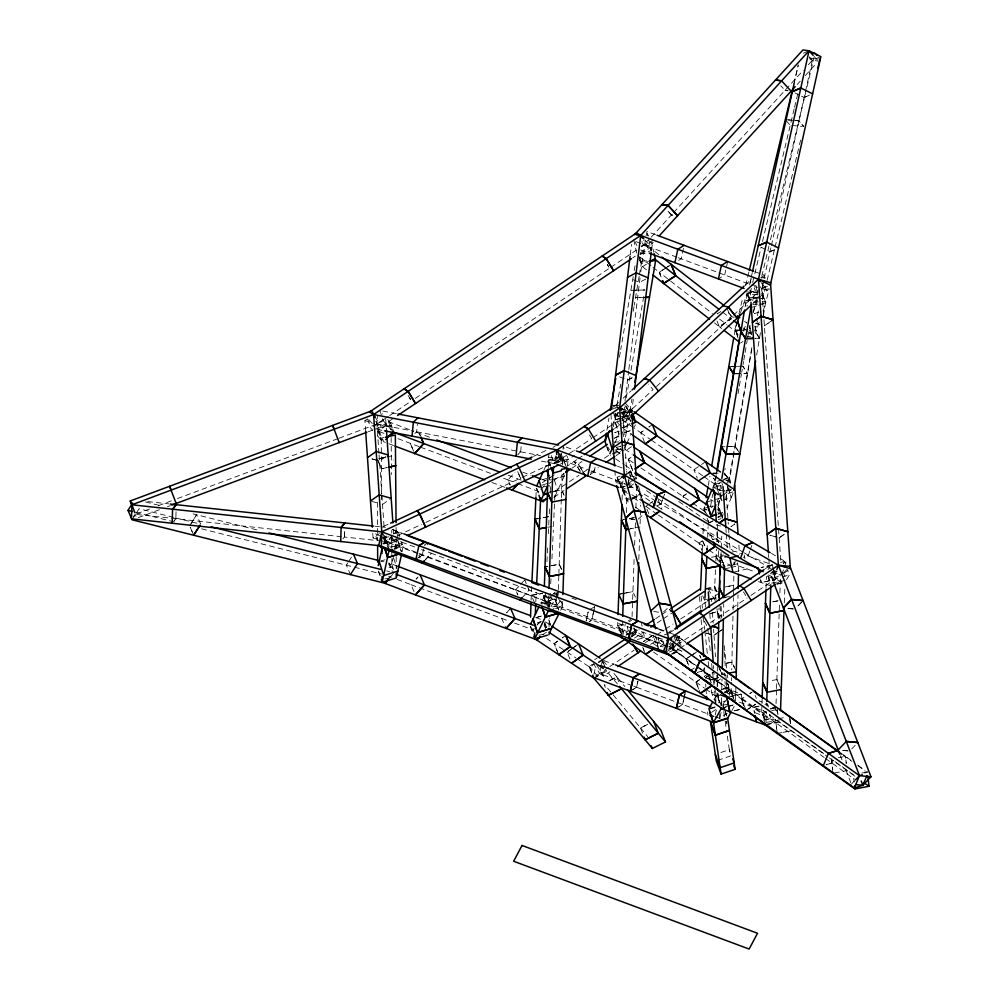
<?xml version="1.0" encoding="UTF-8"?>
<svg xmlns="http://www.w3.org/2000/svg" width="999" height="999" viewBox="0 0 999 999"><rect width="100%" height="100%" fill="white"/><g stroke="black" fill="none" stroke-linecap="round" stroke-linejoin="round"><path stroke-width="0.75" stroke-dasharray="5 3.75" d="M718.793 618.806L719.03 608.054M720.029 563.074L720.167 556.843L723.001 556.293M724.999 673.85L722.165 674.4L722.24 671.328M723.451 615.983L723.726 603.683M732.966 616.071L731.743 669.879M733.104 609.927L733.378 597.627M733.416 596.091L733.516 591.47M733.541 589.934L733.89 574.375M734.103 565.009L734.178 561.888M737.761 607.092L738.036 594.792M738.561 571.416L738.736 563.611L733.066 564.71M176.049 511.713L175.836 518.743L174.001 521.003L175.836 518.743M344.418 537.012L344.618 529.994L344.405 537.012L342.57 539.273L344.405 537.012L379.046 540.759M383.229 543.656L385.065 541.408L385.227 535.776M720.641 704.095L716.882 695.866L716.982 692.757M717.157 686.563L717.557 672.602M717.607 671.053L717.781 664.859M721.365 702.372L721.49 697.714M721.715 689.959L722.027 679.108M734.827 701.373L731.068 693.131L731.38 682.28M731.43 680.731L731.518 677.634M735.501 701.186L735.938 685.689M531.106 600.062L531.78 584.452M548.239 467.632L548.439 461.413L562.624 458.716L566.383 466.945M545.042 605.107L545.429 592.719M549.025 627.122L549.325 617.832M549.662 606.98L550.262 593.081M561.313 499.163L558.903 573.151M561.363 497.614L562.162 472.727M562.425 464.947L562.624 458.716M622.09 499.85L622.439 488.961L628.109 487.887M626.373 512.562L626.823 498.563L622.439 488.961M635.913 508.054L636.613 486.276L629.532 487.612M640.097 523.876L640.696 505.207M640.908 498.976L641.008 495.866L636.613 486.276M548.351 607.679L543.968 598.114L544.068 595.142M548.401 606.193L548.763 595.791M558.154 595.454L558.304 590.996M558.354 589.51L558.853 574.637M552.609 606.88L562.537 605.007L562.737 599.063M622.052 635.064L617.669 625.499L617.782 622.377M622.102 633.503L622.539 621.028M632.067 616.595L632.604 600.998M632.654 599.437L634.153 557.617M631.98 633.204L636.226 632.404L636.338 629.283M780.219 719.705L766.046 722.489L761.663 712.562L761.925 705.007M761.975 703.496L762.125 698.963M766.046 722.489L766.395 711.912M766.608 705.868L766.708 702.846M776.048 703.733L776.51 690.134M776.56 688.623L776.872 679.557L769.779 680.943M779.445 605.169L776.872 679.545L780.631 688.074M634.602 545.254L635.451 522.052M638.823 559.465L639.547 539.36M766.008 588.261L766.47 576.261M779.894 592.994L780.481 577.984M784.265 602.996L784.852 587.986M703.021 533.791L703.396 524.837M707.105 550.674L707.417 543.219M707.654 537.262L708.091 526.823M708.154 525.337L708.391 519.368M717.195 531.218L716.745 541.708M717.257 529.732L717.507 523.776M718.056 510.352L718.181 507.38L722.564 516.808L718.318 517.582M721.278 548.114L721.765 536.188M535.914 497.49L536.313 488.199L539.448 495.092M549.475 508.828L549.138 516.57L542.045 517.869M550.149 493.331L550.486 485.589M554.87 495.229L553.221 532.455M716.545 591.758L714.672 587.712L715.459 569.817M715.858 560.864L716.058 556.393L711.812 557.142M702.297 550.087L702.722 541.233L707.117 550.599M716.058 556.393L718.568 561.775L716.058 556.443L716.408 549.075M720.454 565.809L721.078 552.534M535.789 601.86L536.238 592.532M546.94 561.688L547.627 547.689M548.301 533.703L549.138 516.608L539.21 518.394M550.724 583.753L551.023 577.534M551.935 558.878L553.146 534.003M378.958 453.371L376.923 424.088L377.634 416.346M414.822 433.516L416.67 431.768L417.382 424.026M416.67 431.768L520.641 451.835L517.882 454.47L520.654 451.835L521.216 445.654M556.493 456.143L555.781 463.873L538.973 460.639M560.963 453.309L560.402 459.503L562.887 462.949L560.077 464.273M550.449 466.146L548.289 460.614L549.013 453.371M563.036 449.413L563.324 446.516L564.934 450.674M567.444 466.221L568.156 458.978L567.082 456.218M630.269 254.895L631.543 244.418M624.775 443.444L622.976 417.557L623.701 411.563M624.987 401.099L628.658 371.004M628.846 369.468L640.034 277.872M640.771 271.89L645.691 237.5M631.605 413.037L633.441 398.089M651.41 250.936L652.509 241.958M633.204 276.673L620.729 349.563M634.228 270.579L635.501 262.949M639.123 276.336L634.24 305.232M639.372 274.8L641.67 261.089L637.812 255.02M606.93 430.119L608.99 417.944M613.374 426.735L615.684 413.024M622.402 420.604L624.974 405.369L629.62 412.637L624.974 440.047M734.265 334.677L736.45 324.2M743.056 364.61L743.568 361.588M743.83 360.065L744.854 353.996M745.117 352.485L747.177 340.347M747.427 338.836L748.451 332.767M751.81 347.652L725.511 500.024M751.76 349.188L729.045 482.979M756.655 354.932L760.526 332.155M619.417 357.155L620.466 351.074M616.995 405.432L620.654 384.178M633.204 311.301L633.978 306.755M626.286 397.777L629.944 376.523M630.993 370.454L644.318 293.032M629.62 412.637L617.232 412.974L629.62 412.662L631.967 399.001M715.858 475.924L713.748 488.061M716.133 474.4L716.658 471.353M745.104 306.955L747.202 294.792L761.126 294.418M724.4 490.509L719.755 490.634L715.122 483.341L716.433 475.736M719.755 490.634L721.066 483.029M724.337 473.026L728.995 480.169L725.898 480.232L728.995 480.182L724.35 472.964L725.137 468.381M738.049 393.656L739.098 387.562M739.36 386.039L741.47 373.838M741.733 372.315L742.257 369.255M754.844 330.931L756.156 323.326M757.467 315.709L758.516 309.628M763.398 315.422L765.758 301.723L761.9 295.629M705.257 512.637L704.008 509.94L704.807 505.344M708.279 485.502L709.889 476.336M710.539 506.381L712.674 494.168M722.464 483.716L717.906 509.665L722.564 516.82L717.931 516.895M722.564 516.82L723.101 513.761M395.854 539.585L383.154 543.568L384.365 536.738L387.187 535.839M394.967 549.637L398.476 532.28L392.832 534.065M402.085 551.723L403.059 546.228L401.685 542.045M593.893 674.425L595.504 666.932M601.186 666.046L599.575 673.526L595.779 675.861M601.51 664.547L602.472 660.052M632.854 689.61L636.65 687.275L637.936 681.281M594.093 609.59L591.808 620.054L586.775 623.176M622.989 634.64L625.262 624.163M673.776 640.809L672.152 648.289L665.846 652.197M674.1 639.31L675.074 634.827M417.932 553.658L385.077 541.408L386.401 535.427M415.934 559.165L422.227 555.257L424.513 544.78M555.756 455.931L554.12 463.411L567.907 454.47M561.713 453.521L560.402 459.503L556.705 462.999M549.313 607.255L551.598 596.79M594.03 472.028L590.259 474.375L594.03 472.028L595.329 466.046M646.028 236.001L647.002 231.518L655.569 234.703M593.418 612.574L591.77 620.042L589.273 621.615M593.743 611.076L594.73 606.593L592.22 608.154M622.989 480.969L621.353 488.449L625.137 486.101M627.971 483.054L629.283 477.06M629.607 475.574L630.581 471.078L626.198 469.443M683.466 248.326L681.181 258.803L676.148 261.925M727.647 261.538L724.712 275L718.418 278.908M749.824 290.609L755.531 292.732L756.842 286.75M767.482 286.363L761.812 288.798L763.785 279.845L761.812 288.798L767.282 290.284L761.713 295.442M764.11 278.359L764.759 275.362L761.912 274.3M630.319 691.158L636.588 687.25L637.899 681.268M750.986 278.484L749.987 282.942L752.821 281.73M751.31 276.998L752.297 272.54M793.968 84.191L798.251 64.848M764.123 278.396L771.053 247.103M771.39 245.592L805.144 93.007M805.469 91.521L812.374 60.277L820.866 56.631M684.303 696.977L682.654 704.445L676.398 708.366M684.627 695.479L685.614 690.996M683.603 699.949L682.592 704.432L678.87 706.793M683.94 698.463L684.952 693.98M715.247 714.884L716.583 708.915L712.299 707.304M721.103 712.437L719.767 718.406L715.471 716.795M393.569 569.567L391.745 563.985L393.319 557.142M793.893 83.616L798.189 65.597M738.923 313.848L742.794 297.577M745.654 285.627L748.888 272.04M751.323 288.336L747.052 306.268M752.771 282.292L761.051 247.59M762.499 241.558L794.18 108.841M794.542 107.343L798.126 92.333M814.31 56.269L769.342 244.555M749.35 328.334L750.062 325.374M753.234 312.063L757.816 292.832L745.716 291.795M761.775 276.236L768.98 246.066M765.659 286.488L761.713 303.009M767.095 280.457L774.662 248.776M775.024 247.265L799.163 146.166M799.512 144.655L800.599 140.135M755.019 331.106L757.479 320.754M749.562 284.94L751.023 279.258L752.085 282.105M752.672 300.624L755.244 290.672L754.195 287.824M761.75 290.209L764.322 280.257M752.971 304.695L765.596 303.047L769.267 288.836L762.262 289.747M740.534 312.675L747.152 293.431L749.425 300.399M743.606 330.894L746.528 322.352M753.184 312.637L758.066 298.401M759.178 322.315L755.381 333.379M736.313 324.975L735.002 328.746L739.073 341.308M763.074 310.926L765.796 303.084L761.713 290.534M661.038 504.12L662.524 499.875L661.038 504.12L655.819 506.231M749.849 551.023L748.363 555.282L743.144 557.392M750.349 549.612L751.822 545.354M768.581 574.862L773.913 577.984L776.385 570.904M773.913 577.984L781.742 574.825L783.728 569.155M784.215 567.732L786.201 562.075L780.856 558.941M626.51 491.633L619.83 487.724L622.802 479.22M629.145 480.307L627.647 484.552L619.83 487.724M629.632 478.883L632.117 471.803L626.897 473.926M722.177 479.782L715.109 481.93L712.662 487.924L723.975 484.478M715.109 481.93L719.567 495.979L717.12 501.973L721.353 500.686M723.588 479.358L729.245 477.634L726.797 483.616L731.243 497.677L727.01 507.642M722.776 500.249L731.243 497.677L733.204 492.882M704.882 511.313L703.983 508.503L705.556 504.695M712.699 521.241L708.453 522.539L709.502 519.992M706.605 502.147L720.729 497.877L718.119 504.208L722.577 518.244M673.875 644.205L672.152 648.301L667.881 649.65M674.45 642.844L677.322 636.026L686.013 642.27M721.952 495.005L720.741 497.852L721.628 500.661M543.906 470.179L548.426 459.977L562.562 455.706L565.234 464.135M559.827 461.963L562.562 455.706M632.317 412.337L631.43 409.528L617.295 413.811L611.45 426.723M631.43 409.528L623.076 427.797M634.24 427.335L635.339 424.825M554.882 496.615L564.273 476.011L563.386 473.201M624.562 448.189L626.261 444.505L622.027 445.791L626.261 444.518M614.635 443.431L619.005 434.103L614.572 420.055L628.696 415.796L630.469 421.403L628.696 415.796L614.572 420.055L619.018 434.103M626.885 443.181L631.268 433.841M546.79 595.816L543.968 596.665L540.896 603.071L555.019 598.838L558.566 610.064L555.019 598.838L540.896 603.059M555.631 597.552L557.479 593.706M560.689 610.314L562.537 606.468L560.764 600.849M551.048 606.593L555.019 598.838M713.998 699.587L716.907 694.367L719.105 701.41M725.224 700.586L723.051 704.507L724.799 710.139M728.858 694.068L731.043 690.147L733.678 698.601M731.805 710.764L734.702 705.544M768.031 569.592L770.828 565.034L773.588 564.298M783.266 563.636L784.665 561.351L785.589 564.085M774.05 580.981L775.449 578.696L780.981 577.235M786.5 579.582L789.285 575.024L787.437 569.555M132.093 519.78L139.086 508.741L173.639 517.395M191.159 523.351L196.603 514.76L190.584 513.249M189.598 525.799L196.603 514.76L259.915 530.656M347.939 562.712L346.378 565.172L350.462 574.587M348.713 561.488L351.835 556.58M133.342 516.583L135.177 514.323L136.276 516.883L135.365 514.135M534.028 632.342L532.942 629.807L540.821 620.879M418.044 576.935L416.059 579.158L420.079 574.725M425.287 559.84L431.306 553.209L529.033 590.109L526.848 585.002L529.045 590.109L559.952 601.71L551.935 610.551M503.596 478.259L507.967 479.895L510.164 485.014L507.967 479.907L514.997 472.165M540.909 489.373L545.916 483.841M419.38 553.496L515.646 589.835L517.832 594.942L515.646 589.835L519.642 585.402M520.666 584.315L523.663 580.993M522.015 597.839L529.045 590.109M548.738 606.53L546.553 601.423L550.561 597.002M551.56 595.891L555.569 591.47L557.217 595.317M393.556 445.554L383.728 441.808L379.37 431.593L388.424 421.665L413.711 431.268M650.162 238.286L641.508 246.691M651.173 237.175L671.465 214.922L674.512 215.334L671.465 214.922L667.257 210.327L671.465 214.922M673.576 212.612L803.271 70.305M808.341 64.735L812.399 60.277L818.481 61.114M636.076 241.608L644.055 244.967L650.162 245.779L653.209 242.445M797.177 84.503L800.224 81.156M805.294 75.587L816.458 63.349M389.198 546.453L387 541.321L396.041 531.393L401.66 533.503M394.405 548.264L400.437 541.633M389.66 577.734L392.682 574.425M424.925 545.192L426.935 542.994L428.583 546.828M424.3 560.963L431.331 553.234L421.503 549.55M851.697 748.938L855.756 744.68M851.348 784.178L854.395 780.981M772.989 580.869L770.229 573.726L772.277 571.603M783.765 572.714L786.825 569.517M745.217 285.04L751.91 278.846M656.48 386.488L758.491 291.908M752.796 303.708L760.601 296.478M618.631 402.41L614.173 406.543L615.933 408.741M623.089 398.276L630.893 391.046M619.218 420.067L622.976 417.545L653.059 389.66L648.663 384.165M618.98 415.871L628.433 419.006L630.669 416.945M622.202 476.898L615.896 482.679L627.634 484.565L631.356 481.918M628.696 483.591L632.891 479.745M633.953 478.771L636.051 476.848L636.85 479.807M638.336 519.08L643.593 514.26M663.548 611.888L668.806 607.055M657.979 637.562L660.389 646.428L664.585 642.569M675.287 645.416L672.14 648.314L669.193 647.839M676.335 644.455L680.544 640.596L679.345 636.163M557.654 641.183L554.195 643.643L546.603 638.511M568.256 651.311L572.864 648.026M574.013 647.202L578.621 643.918M718.88 593.231L711.45 598.513L711.663 601.598M718.955 631.88L713.998 635.401L713.573 629.258M720.204 630.993L722.677 629.233M779.158 537.874L785.351 533.491L779.158 537.862L775.149 536.725M784.203 573.076L787.924 570.441M365.659 431.443L364.91 420.654L368.631 418.019M339.023 438.249L376.898 424.088L385.602 417.957L386.463 430.294M385.689 456.693L379.495 461.076L375.487 459.927M382.517 504.445L389.947 499.188M372.752 533.354L373.077 537.974L379.283 533.591M401.648 538.286L387.587 544.855L385.065 541.421L391.283 537.037M623.289 422.627L627.035 420.104L622.976 417.545L631.655 411.426L624.987 409.515M631.505 446.678L625.312 451.061L621.303 449.912M614.885 470.454L615.621 481.106L623.064 475.849M632.592 481.043L636.313 478.421L633.653 477.659M731.056 526.598L734.777 523.963L731.056 526.573M718.368 550.874L719.105 561.563L726.548 556.306M733.603 563.274L736.076 561.513M765.534 286.201L761.812 288.823L763.86 318.119M569.929 659.09L567.07 652.085L570.541 649.637M571.703 648.826L576.336 645.554M577.172 658.816L589.81 667.232L594.442 663.973M594.343 678.396L605.906 670.229L604.208 666.046M706.493 633.204L713.998 635.339L716.47 633.603M717.719 632.729L721.44 630.107M704.557 668.681L705.207 677.859L713.885 671.765L714.872 685.751M705.207 677.859L717.207 681.281L720.928 678.671L717.207 681.218L705.207 677.859L713.885 671.815M714.06 488.136L721.503 482.917M729.782 488.961L726.061 491.57L728.059 520.666M537.287 624.288L541.92 621.028M542.969 634.627L546.441 632.18M557.642 641.158L554.158 643.593L557.542 651.96M711.55 712.412L716.52 708.965M715.334 717.107L719.829 718.368L727.284 713.186M644.642 442.457L640.684 432.654L644.193 430.244L640.659 432.629L634.49 428.309M705.644 461.675L693.93 469.717L652.097 440.596M645.804 506.368L649.325 503.958L645.791 506.356L657.205 514.248M703.858 476.598L716.283 485.227L720.966 482.005M722.14 481.206L727.996 477.185L730.831 484.19M723.151 494.83L731.355 489.198M658.466 515.122L698.988 543.131L702.497 540.721M712.412 539.31L710.714 535.102L708.353 536.7L710.714 535.102L733.041 550.599M614.198 438.511L617.719 436.101L619.43 440.334M612.924 453.796L621.128 448.176M702.959 552.947L698.988 543.131L702.509 540.721M730.544 566.633L735.239 563.424M653.571 652.072L695.991 682.142L699.512 679.732M621.965 414.685L630.194 409.078L632.667 410.801M630.032 423.501L622.976 428.309L631.618 434.353M628.109 502.035L623.576 490.809L628.284 487.599M629.457 486.8L635.327 482.804L639.872 494.03L655.906 505.257M630.469 500.437L639.872 494.03M621.066 632.954L618.831 627.372L623.538 624.163M628.234 620.966L630.594 619.355M631.543 632.929L635.077 630.531L657.305 646.353L652.822 635.189L664.048 643.144M711.013 507.754L713.373 506.156M713.199 520.591L709.677 522.989L708.541 520.179M717.906 517.395L721.44 514.997L716.895 503.758M698.776 689.098L695.941 682.08L699.475 679.682M725.087 692.894L729.794 689.697L732.629 696.715M723.726 708.104L727.26 705.706M594.68 659.677L597.24 657.941M608.516 667.444L599.575 673.476L592.132 661.4M609.802 666.583L634.078 650.199M632.367 685.689L599.575 673.526L603.583 676.073L609.977 671.765M610.814 267.295L636.388 250.125M632.779 257.842L635.327 256.131M640.446 252.697L648.126 247.54L643.681 240.272M576.698 459.752L567.819 465.696M577.971 458.891L583.041 455.482M580.069 471.153L574.175 461.451L578.221 464.023L582.017 461.463M586.65 470.142L581.58 473.551L574.163 461.451L578.259 463.998L583.416 472.49L578.221 464.023M604.407 458.191L609.49 454.782M590.709 472.714L598.314 467.594M616.083 455.644L619.88 453.084L616.92 448.251M374.175 429.533L378.546 427.897L376.898 424.088L388.424 416.383M389.71 415.522L411.463 400.961M415.359 398.351L609.527 268.169L607.317 264.523L609.527 268.169M375.911 421.416L376.898 424.088L380.994 426.648L393.781 418.082M552.996 447.39L555.506 445.716M613.074 407.117L615.571 405.432L618.631 407.355M569.155 453.633L591.683 438.536L588.723 433.691M592.944 437.687L617.969 420.904M548.164 457.142L560.402 459.503L564.46 462.062L574.475 455.357M614.522 428.509L622.027 423.464M631.668 634.752L639.223 629.67M655.619 618.693L660.651 615.309M661.912 614.46L669.48 609.39L671.515 610.676M634.477 638.149L643.294 632.242M657.155 622.939L662.2 619.567M663.461 618.718L672.29 612.799M645.366 642.632L655.444 635.876M656.705 635.027L664.273 629.957M665.534 629.108L673.089 624.038M650.686 644.355L659.515 638.436M667.07 633.366L674.637 628.296M669.854 632.742L673.688 630.169M765.371 568.693L771.765 564.41M675.961 645.716L672.127 648.289L666.445 646.166M677.247 644.855L706.668 625.124L702.235 617.857M710.464 622.577L747.177 597.964M751.011 595.392L780.444 575.661M669.168 643.443L672.127 648.289L676.198 650.849L678.758 649.138M680.032 648.276L685.152 644.842M776.835 583.379L781.955 579.944M542.407 482.679L548.763 478.434M550.037 477.584L555.119 474.188M549.025 483.528L552.847 480.981M554.108 480.132L564.273 473.339M571.903 468.244L578.259 463.998M554.857 491.408L579.008 475.274M553.858 497.365L564.023 490.571M680.656 618.98L706.268 601.922M707.542 601.061L711.388 598.501L715.509 601.023M745.516 709.003L741.458 699.025L745.042 696.678L741.445 699.013L697.389 667.145M746.091 710.426L755.656 704.17L748.488 708.865M741.458 699.025L762.649 714.347L766.233 712M771.016 708.865L773.401 707.304M769.68 724.175L776.847 719.48M689.647 656.605L686.063 658.953L668.743 646.453L681.967 651.148L667.769 654.482M690.846 655.819L695.629 652.697M714.435 322.889L719.268 326.648L731.268 318.843L726.835 307.642M727.821 325.474L736.101 331.868L738.498 330.307M740.546 343.082L742.944 341.521M670.903 654.445L679.283 648.988M692.02 655.019L686.038 658.915L688.96 666.071L686.063 658.953L696.141 666.233M693.219 654.245L698.014 651.123M664.023 269.143L659.215 272.265L652.172 266.683M665.222 268.369L668.818 266.034M717.045 321.041L719.268 326.648L731.28 318.856L720.391 310.402M640.496 253.983L650.137 247.764L659.527 255.207M639.198 258.329L642.507 266.721L648.526 262.837M666.445 267.607L659.215 272.252L661.413 277.847L659.215 272.265L712.399 313.561M667.644 266.82L671.266 264.498M552.847 596.003L557.854 592.869L554.907 606.331L628.633 633.741L626.123 635.302M589.722 609.715L594.73 606.593M418.444 557.604L422.215 555.257M641.545 246.541L652.697 240.472M760.988 277.71L764.759 275.362M755.531 292.732L758.054 291.171M628.071 472.639L630.581 471.078M628.746 638.398L635.027 634.49L636.026 630.007L635.027 634.49L631.268 636.838M629.045 621.828L631.555 620.267M373.151 426.523L383.229 420.716L379.895 410.639L382.842 414.036M387.749 419.68L390.709 423.077L378.097 430.319L381.443 440.397L385.227 438.224M381.306 536.563L385.164 538.386L387.912 536.9M393.406 533.928L397.515 531.705L399.101 536.001M383.741 544.18L391.97 539.722L402.26 544.58L394.031 549.025M627.547 380.169L633.716 376.948L627.547 380.169L615.584 375.137M622.976 417.545L630.381 413.686M645.666 279.146L639.497 282.367L630.182 278.446M591.57 672.702L589.01 666.171L592.944 664.185M593.606 677.921L606.705 671.303L617.532 684.053M610.339 680.244L616.883 676.935L624.862 686.563M609.015 680.881L616.895 676.947L619.967 684.814M642.594 733.191L640.534 727.921L648.438 724.013L640.546 727.946L604.745 684.702M383.479 526.436L389.111 523.813M533.478 456.368L547.539 449.787M383.329 537.512L385.065 541.421L392.108 538.136M397.727 535.501L421.64 524.338M425.849 522.365L521.003 477.922M522.415 477.26L560.389 459.503L589.635 470.392M669.355 652.072L677.459 648.426M672.252 654.17L680.344 650.524M612.025 409.315L616.071 407.505M631.892 412.088L630.769 409.215L617.307 415.234L615.546 413.261M614.298 415.06L617.132 422.252L621.166 420.442M622.514 419.842L630.581 416.233L626.61 406.168M623.763 427.572L630.481 424.55M770.054 251.636L775.711 249.201L770.054 251.636L760.851 247.078M803.383 53.222L807.617 51.399M801.523 96.179L804.158 97.477L809.814 95.042M804.158 97.477L812.637 93.831M783.591 563.124L786.201 562.075M629.545 499.388L626.785 500.499L617.145 477.222L621.266 475.561M628.146 472.789L630.906 471.678L634.74 480.107M621.041 487.849L625.174 486.188M626.548 485.626L632.042 483.416M617.145 477.222L622.889 489.872L625.649 488.761M627.022 488.211L636.65 484.328L640.546 494.955L630.918 498.838M368.356 431.705L372.727 430.07M136.626 513.798L151.199 508.366M158.479 505.644L173.052 500.212M177.422 498.576L337.562 438.798M138.299 517.594L160.152 509.453M167.432 506.73L170.342 505.644M710.152 708.915L715.759 707.005M720.903 752.497L729.32 749.612L726.485 730.406M717.669 760.364L730.281 756.031L729.32 749.612L730.281 752.272M641.683 245.442L651.485 242.195L653.783 252.135M640.022 254.333L651.223 250.624L648.276 237.837M639.622 260.177L641.42 263.873L648.426 261.551M383.141 543.593L397.252 539.135L401.373 551.698L397.265 539.148M394.593 548.901L403.059 546.228M380.619 561.113L384.852 559.79M388.923 564.872L391.745 563.985M754.62 313.511L758.853 312.225L754.62 313.511M747.776 333.441L756.243 330.856L754.432 325.274M748.563 293.007L759.852 289.573M751.698 307.367L757.329 305.657M758.74 305.232L765.796 303.084M719.567 495.979L733.703 491.683M703.983 508.503L706.817 507.642M708.229 507.217L712.462 505.931M718.343 519.53L721.166 518.668M535.751 617.744L542.819 615.609L535.776 617.719M537.312 622.852L540.134 621.99M621.753 427.847L630.232 425.287M614.76 437.874L618.993 436.588M545.704 466.246L559.827 461.963M612.125 454.058L620.604 451.498M541.945 479.845L550.424 477.285M551.56 479.857L564.273 476.011M541.957 485.114L550.437 482.554M557.692 490.484L552.035 492.195L557.692 490.484L553.696 477.834M553.858 593.693L558.091 592.419M555.469 608.591L562.537 606.468M723.975 692.257L731.043 690.147M710.326 708.303L715.983 706.618M721.303 708.453L726.947 706.768M728.371 706.343L734.015 704.657M710.214 680.094L718.693 677.622L710.214 680.107L709.377 672.439M716.046 703.833L711.6 692.694L715.846 691.458M721.49 689.809L725.736 688.573L724.962 681.568M723.114 701.773L725.936 700.948M720.079 618.518L717.307 611.588L708.828 614.048L717.319 611.65L717.007 608.653M706.156 588.598L714.635 586.163L716.845 591.658M705.556 607.217L704.919 601.223L709.165 600.012M710.576 599.6L719.055 597.165M548.289 460.614L562.312 456.655L566.071 466.346M568.156 458.978L554.145 462.937L550.911 454.632M780.506 562.462L784.665 561.351M782.367 576.86L789.285 575.024M776.797 584.078L782.329 582.604M723.863 569.093L720.853 554.67L723.701 554.008M732.205 552.01L735.039 551.348L742.781 554.108M725.286 568.768L729.545 567.769M730.956 567.432L738.049 565.784L755.594 572.077M734.315 571.965L747.09 568.98L746.478 566.096M777.384 584.09L783.054 582.754M631.293 635.501L635.551 634.502L667.344 645.903M637.412 639.422L644.505 637.762L643.306 631.992M664.372 634.852L670.054 633.516L672.589 634.44M676.098 637.399L678.933 636.725L680.144 642.494M770.853 708.591L776.523 707.255M763.536 720.204L770.629 718.543L779.545 721.678L766.782 724.675M728.271 697.077L741.033 694.118L743.406 705.656M734.078 710.851L741.171 709.203L731.206 711.5M764.784 704.782L767.632 704.133L768.518 708.453L767.594 704.108L759.228 700.973M764.922 719.867L770.591 718.556L769.717 714.21L770.591 718.556L752.397 711.7M724.712 692.095L731.805 690.459L741.058 694.13L743.393 705.669M731.131 696.415L741.058 694.13M727.622 706.518L734.715 704.882M394.73 433.641L390.971 425.349L376.798 428.446L381.168 438.124L381.381 453.434M381.168 438.124L384.003 437.5M378.633 458.741L388.561 456.568M385.726 457.192L377.21 459.016L381.593 468.731L381.705 493.381M387.137 456.893L391.396 455.981L393.269 460.102M396.178 548.938L396.166 545.879L390.497 547.077L396.166 545.879L396.116 536.613M389.036 567.42L391.87 566.82L393.119 569.592M384.902 578.921L390.584 577.722M772.264 572.152L777.934 571.041M785.152 580.481L770.966 583.266L766.595 573.264M761.663 712.562L765.921 711.725M771.59 710.614L775.848 709.777L777.721 714.035M727.397 565.809L731.643 564.984M716.882 695.866L719.73 695.316M728.234 693.681L731.068 693.131M722.689 705.194L729.782 703.833M531.256 595.416L542.594 593.256L531.256 595.342L535.014 603.596M549.812 602.335L541.308 603.958L549.812 602.409L546.678 595.529M538.898 635.214L544.58 634.128M548.851 492.257L553.109 491.471M554.532 491.183L561.613 489.872L564.123 495.329M626.823 498.563L631.081 497.752M632.492 497.49L641.008 495.866M639.997 526.985L630.069 528.871L637.162 527.522M770.117 709.003L775.748 707.941M778.358 718.668L786.812 717.082M766.133 724.325L778.808 721.94L828.059 757.042M777.197 733.466L791.27 730.806L780.007 732.929M838.398 757.679L845.441 756.343L851.535 760.701M834.415 773.001L847.077 770.604L855.606 776.698M861.762 773.089L864.572 772.552M543.968 598.114L551.061 596.778M620.167 594.03L624.412 593.231M625.836 592.969L632.916 591.645L635.426 597.102M618.743 594.305L621.578 593.768M623.001 593.506L632.916 591.645M617.669 625.499L623.339 624.437M626.311 634.265L630.556 633.466M543.406 486.888L547.652 486.113M536.376 518.918L540.634 518.131M534.964 519.168L537.799 518.656M547.852 527.26L552.097 526.485M707.879 515.884L703.995 509.927L706.842 509.428M706.168 589.235L714.672 587.712M704.882 599.675L709.14 598.913M710.551 598.663L716.221 597.652M711.812 557.192L716.058 556.443M760.851 277.972L765.059 277.422L766.108 280.269M758.578 291.995L747.352 293.469L749.987 300.599M640.134 253.721L647.876 253.496M641.67 261.089L647.864 260.901M741.233 329.945L735.039 330.12L738.124 334.99M742.781 329.907L747.427 329.77M731.967 366.446L742.794 366.133L747.439 373.426L735.052 373.788M614.148 442.058L618.793 441.92M615.696 449.413L620.342 449.275M753.371 302.06L765.758 301.723M715.122 483.341L719.767 483.229M725.948 490.472L733.678 490.272M728.87 366.533L739.697 366.283M735.064 373.713L747.439 373.426L742.794 366.133M703.995 509.927L707.092 509.877M809.402 58.067L818.481 58.854M788.298 119.905L794.342 120.429M795.853 120.567L798.875 120.829L803.845 126.548L798.888 120.829L792.831 120.305M785.276 119.643L791.32 120.167M791.745 125.487L802.322 126.411M738.061 330.382L735.039 330.12L738.011 333.566M739.572 330.519L744.118 330.906M747.552 336.513L750.574 336.763M770.229 573.726L781.73 574.837M793.506 608.965L786.313 608.266L793.506 608.965M374.925 526.211L379.445 526.698M380.956 526.86L385.464 527.347M147.64 501.573L168.719 503.871M380.557 540.921L385.065 541.408M136.676 514.485L341.308 536.675M785.014 90.335L788.049 90.759L785.014 90.347L780.806 85.752M630.182 475.911L634.577 476.61M653.683 611.425L659.565 612.375M676.136 639.884L680.544 640.596M660.389 646.428L663.324 646.89M520.654 451.835L540.521 455.669M382.792 411.039L396.553 413.698M376.91 424.076L413.598 431.168M376.898 429.345L383.017 430.519M145.517 501.96L160.539 505.719M175.137 517.769L200.674 524.175L196.603 514.76M135.514 512.25L174.588 522.04M381.131 561.113L384.053 561.838M386.675 570.904L389.598 571.628M201.661 528.833L381.418 573.975M731.755 316.708L728.234 312.3L731.743 316.708L734.477 317.445M725.886 675.174L721.39 673.913L725.886 675.174L726.223 679.819M709.327 715.434L713.835 716.683M754.307 286.676L757.304 287.537M755.394 323.251L759.889 324.538M613.636 414.885L620.304 416.795M622.639 450.287L615.971 448.376L619.967 449.525M715.396 488.523L724.725 491.183M756.393 323.551L759.065 324.313M615.621 481.106L624.962 483.791M773.813 536.338L769.817 535.189L776.485 537.1M364.91 420.654L374.25 423.326M772.377 572.14L779.058 574.063M376.823 460.314L370.154 458.391L374.163 459.54M719.105 561.563L729.782 564.635M371.84 501.386L378.509 503.296M373.077 537.974L378.421 539.51M708.116 588.873L717.457 591.57M705.993 633.091L711.325 634.627M781.892 581.53L765.509 575.699M720.853 554.67L723.438 555.581M658.628 629.445L667.195 632.504M631.605 628.184L618.356 623.401L620.766 634.939M633.029 628.683L664.747 640.059M673.85 634.889L678.933 636.725M758.416 581.593L770.291 585.751L767.869 574.2M536.138 617.694L540.397 619.243M501.735 618.393L508.828 620.991M514.497 623.064L532.942 629.807M411.076 584.702L501.685 618.344L506.081 628.546M603.896 660.576L613.886 664.285M633.791 686.213L636.65 687.275M754.769 271.641L760.476 273.763M676.897 257.205L644.068 244.98L641.97 242.657M678.321 257.742L717.457 272.302M718.905 272.839L753.258 285.639M640.634 249.95L647.777 252.61M566.271 447.127L575.037 450.399M617.432 466.183L624.737 468.906M591.096 470.941L624.725 483.454M392.32 529.545L402.322 533.279M659.377 628.995L663.661 630.581M669.367 632.704L673.651 634.29M572.04 598.151L576.286 599.725M419.355 554.183L627.747 631.78M629.195 632.33L665.022 645.641M429.495 437.212L415.109 431.805M508.241 475.274L521.366 480.182M419.018 446.615L397.627 438.536M420.479 447.165L490.472 473.351M491.933 482.492L505.057 487.4M515.634 589.822L546.553 601.423M636.588 687.25L675.461 701.76M676.897 702.297L708.328 714.11M401.835 542.17L415.884 547.44M387 541.321L417.894 552.922M739.447 702.16L762.337 710.589L765.059 723.563M709.752 714.647L714.048 716.258M522.627 472.077L531.056 475.262M542.307 479.508L545.117 480.569M507.967 479.907L516.408 483.091M517.807 483.616L538.898 491.583L539.984 494.13M397.702 566.271L389.31 563.086L393.681 573.326M388.648 576.198L391.446 577.247M397.04 579.37L411.026 584.652L414.348 592.345M379.37 431.593L384.99 433.728M624.962 410.239L630.282 412.475M612.337 413.062L617.657 415.309M392.37 529.283L397.515 531.705M380.02 535.963L374.875 533.528L377.51 540.684M809.752 58.978L812.374 60.277M794.954 92.932L800.211 95.529M752.622 284.24L756.555 286.201M771.515 553.471L775.511 555.819M628.983 485.327L655.694 500.986M657.03 501.773L742.994 552.122M744.33 552.909L771.066 568.568M772.402 569.343L779.083 573.251M631.855 494.767L641.196 500.249M648.126 247.54L644.068 244.967L641.845 241.333M615.834 450.512L619.88 453.084M563.236 649.587L554.195 643.643L558.716 654.77M567.07 652.085L575.911 657.979M545.604 621.902L550.636 625.299M534.003 630.044L531.493 628.359L533.179 632.542M633.316 462.762L625.736 457.629M640.971 467.919L691.633 502.272M678.733 501.51L687.662 507.517M624.775 449.063L632.18 454.12M615.859 450.874L620.804 454.245M615.521 458.778L624.163 464.685M625.386 465.522L632.792 470.591L628.221 459.328L631.718 456.905L628.221 459.328L632.792 470.591M657.517 498.339L710.701 535.102M724.275 474.6L727.996 477.185M702.622 475.736L693.918 469.705L697.327 478.121M698.988 543.131L707.679 549.163M708.915 550.024L721.328 558.628L725.299 568.443M640.684 432.654L650.824 439.722M622.152 419.667L633.254 427.447M646.44 490.571L656.306 497.49M657.142 506.118L662.075 509.577M623.576 490.809L627.285 493.394M633.453 497.714L640.859 502.897M635.514 507.217L639.223 509.802M710.764 499.45L713.211 501.173M717.757 512.412L721.44 514.997M692.856 503.134L705.132 511.75M688.811 508.341L708.441 522.127M729.794 689.697L698.988 667.919M695.941 682.08L704.532 688.149M705.756 689.01L718.019 697.677L719.717 701.897M669.043 646.69L697.739 667.032M618.831 627.372L628.708 634.402M857.629 765.059L864.947 770.279M842.906 754.532L845.441 756.343L846.265 763.473L845.441 756.343M832.841 771.84L831.368 759.003L853.321 774.675L854.133 781.805M823.75 753.571L763.086 710.339L764.073 718.893M829.32 757.941L847.077 770.604M843.206 755.169L851.897 761.413M858.104 765.871L864.31 770.316M698.226 667.045L672.152 648.301L670.529 642.407M699.475 667.931L824.275 757.579M825.536 758.478L854.182 779.045M685.651 642.22L677.01 635.988L681.093 646.003M663.661 641.907L660.776 639.81L663.124 645.192M744.555 321.328L746.915 323.152M743.094 327.984L745.454 329.807M746.64 330.719L751.36 334.365M719.555 319.093L726.648 324.563M719.268 326.648L721.64 328.471M640.434 257.392L650.998 265.759M642.507 266.721L649.55 272.29M815.321 57.68L817.432 59.977M809.24 56.843L812.399 60.277M644.917 240.035L650.162 245.779M625.486 403.296L630.769 409.215M617.132 422.252L619.78 425.212M383.229 420.716L391.096 429.757M372.202 423.539L367.282 417.894L370.629 427.972L372.59 430.232M377.51 435.876L381.443 440.397M786.263 120.792L790.234 125.362M749.637 332.442L751.623 334.74M603.096 660.714L607.03 665.346M613.923 673.463L616.883 676.935M589.01 666.171L597.877 676.598M640.534 727.921L647.702 736.663M761.113 282.58L767.282 290.284M760.064 286.613L761.825 288.811M623.164 412.4L628.433 419.006M739.185 452.51L735.314 446.466L721.39 446.828L735.314 446.466L737.637 450.099M607.954 447.152L609.502 449.575M748.975 329.732L752.06 334.59M624.974 405.369L629.62 412.662M747.202 294.792L751.061 300.886M596.89 665.209L603.583 676.073M782.829 572.527L785.052 576.161M743.481 591.908L745.704 595.541M621.865 411.625L627.035 420.104M557.817 451.161L564.46 462.062M558.179 455.869L560.389 459.503L558.066 454.308M671.753 643.581L676.198 650.849M375.087 416.945L380.994 426.648M708.166 588.886L714.772 599.812M669.48 609.39L670.941 611.825M648.488 236.039L647.29 233.579L647.951 236.413M635.089 241.908L636.887 245.592M702.722 541.233L706.48 549.325M735.726 670.304L731.955 662.187L724.874 663.498L731.955 662.187L734.465 667.619M718.406 666.283L722.165 674.4M720.167 556.843L724.562 566.358M561.725 569.692L559.215 564.235L549.288 566.108L559.215 564.235L562.974 572.427M634.353 628.309L636.226 632.404M561.613 489.835L565.372 498.064M548.439 461.413L550.324 465.522M560.651 600.911L562.537 605.007M719.667 668.968L722.165 674.462M544.443 623.701L546.328 627.822M530.269 626.41L533.391 633.279M634.802 482.305L640.546 494.955M378.459 461.775L381.593 468.706L387.262 467.495L381.593 468.731L381.406 454.957M392.407 537.562L396.166 545.879M378.309 571.216L380.194 575.374M558.241 452.547L562.887 462.949M382.942 534.453L387.587 544.855M776.872 679.557L779.37 685.227M677.16 635.826L680.107 642.569M675.449 636.425L679.57 645.866M388.436 562.949L391.933 571.016M193.694 535.214L190.185 527.147L193.107 533.878M557.767 596.59L559.952 601.71M543.98 624.85L545.616 628.658M413.561 451.011L410.277 443.344L414.622 453.558M396.041 531.393L397.689 535.239M549.562 485.464L550.649 488.024M388.424 421.665L392.782 431.88M774.6 706.53L777.497 713.648M755.144 695.479L756.305 698.338M762.649 714.347L764.972 720.042M607.142 446.94L610.589 455.394M601.386 659.078L603.646 664.66M589.81 667.232L593.768 676.997M716.283 485.227L720.816 496.428M630.194 409.078L631.331 411.875M658.116 499.75L662.062 509.552M646.927 509.165L649.787 516.196M544.218 623.001L546.478 628.583M717.319 611.65L721.191 621.278M702.709 595.729L704.919 601.223M711.113 682.504L707.717 674.088L704.183 676.485L707.729 674.113L711.076 682.467M695.991 682.142L699.899 691.895M642.757 647.402L643.88 650.187M643.306 648.788L644.992 652.971M633.953 627.734L635.077 630.531M725.736 688.573L727.397 692.757M749.213 326.873L751.985 333.878M736.101 331.868L737.761 336.076M650.137 247.764L651.248 250.562M603.134 662.162L606.705 671.303M604.27 684.814L605.319 687.474M840.346 755.656L842.007 759.927M845.853 769.917L850.798 782.754M761.912 293.057L765.596 303.047M376.086 421.203L378.546 427.897M401.198 541.72L402.26 544.58M385.164 538.386L389.385 549.825M630.906 471.678L632.854 476.998M622.889 489.872L626.785 500.499M723.251 705.943L724.7 709.939M725.187 711.263L727.609 717.931M773.139 571.865L775.449 578.696M768.031 575.973L771.265 585.539M390.709 423.077L393.094 430.269M398.476 532.28L399.85 536.463M384.365 536.738L388.486 549.288M393.781 558.528L396.965 568.306M378.546 571.191L379.907 575.387M749.562 325.849L750.474 328.634M729.245 477.634L731.468 484.652M727.684 486.426L731.256 497.664M720.729 497.877L721.628 500.674M707.117 518.319L708.453 522.539M617.295 413.811L618.194 416.62M563.386 473.201L564.285 476.011M548.426 459.977L550.212 465.596M550.624 625.549L548.401 618.531L550.611 625.586M544.83 622.102L546.615 627.722M530.694 626.385L533.379 634.815M622.265 431.855L625.811 443.106M606.643 446.478L607.966 450.699M536.75 488.224L538.523 493.856M543.968 596.665L546.64 605.082M725.249 711.55L726.56 715.784M638.461 485.714L641.67 497.552M639.785 256.768L641.42 263.873M633.616 239.635L636.9 253.833M773.026 567.769L775.436 579.308L761.25 582.629L760.639 579.732L761.25 582.629L775.436 579.308L773.626 570.641M773.313 569.205L772.414 564.872L744.08 554.557L744.979 558.891M777.122 710.139L778.034 714.472M737.449 562.899L738.049 565.784M657.966 646.927L655.868 636.838L658.279 648.376M641.495 623.339L642.107 626.223M634.34 628.733L635.551 634.502M731.805 690.459L733.266 697.664M717.619 693.718L719.367 702.372M725.174 721.553L726.261 728.933M722.964 705.993L723.551 710.164M723.738 711.563L724.525 717.12M777.16 707.667L777.984 714.797M831.368 759.003L832.517 768.98M724.263 645.679L726.773 668.681M727.447 674.824L727.771 677.884M728.446 684.028L729.707 695.504M717.307 611.588L718.144 619.255M724.013 672.926L724.35 675.998M707.779 628.321L710.464 652.859M711.638 663.586L713.985 685.064M714.647 691.221L715.896 702.434M703.346 617.22L704.682 629.495M704.857 631.031L707.529 655.569M708.204 661.7L708.703 666.296M711.288 689.897L711.6 692.694M720.004 606.156L721.266 618.156M714.635 586.163L716.058 599.662M701.123 596.216L702.397 608.216M726.323 681.368L727.21 693.743M717.207 681.218L717.644 687.412M718.081 693.606L718.743 702.884M719.505 713.723L719.829 718.368M714.984 687.3L715.971 701.223M705.644 684.053L705.856 687.15M705.968 688.698L706.405 694.892M707.617 711.912L707.829 715.009M763.96 319.655L780.868 562.512M750.124 290.022L750.886 300.811M768.531 554.433L768.755 557.517M768.855 559.053L769.505 568.294M738.848 545.129L739.485 554.295M728.895 532.942L728.159 522.19M729.008 534.465L730.057 549.75M725.986 529.445L726.198 532.504M726.31 534.028L727.26 547.789M717.107 532.542L717.732 541.708M721.078 606.181L721.827 616.932M724.287 652.21L725.361 667.519M712.399 612.35L713.149 623.114M713.998 635.339L715.496 656.78M716.783 675.162L717.207 681.281M709.814 613.461L710.351 621.141M713.461 665.634L713.673 668.693M699.537 596.578L700.386 608.878M701.136 619.63L701.985 631.93M624.887 444.967L626.785 472.377M610.963 414.11L611.912 427.822M393.344 529.12L393.656 533.741M379.071 454.907L381.755 493.593M381.868 495.142L384.128 527.547M384.652 535.252L385.09 541.421M390.971 425.349L391.034 429.932M391.146 437.587L391.483 474.488M396.079 527.36L396.116 535.077M391.758 530.007L391.77 533.091M381.718 494.917L381.743 499.55M377.422 502.197L377.597 539.21M396.191 556.593L396.228 568.856M391.783 536.188L391.82 548.439M391.82 549.974L391.87 566.82M588.111 611.987L586.163 620.966L588.149 612M664.51 494.205L663.024 498.451L664.51 494.205M704.345 667.881L703.196 670.616L697.489 672.414L703.196 670.616L704.345 667.881M832.991 760.276L831.842 763.011L826.136 764.797L831.842 763.011L832.991 760.276M509.615 609.465L506.655 612.812L509.64 609.465M802.072 601.66L796.977 606.98L802.072 601.66M565.709 635.439L562.262 637.899L565.759 635.451M771.84 320.592L764.397 325.836L771.84 320.579M686.563 493.831L683.054 496.253L684.178 499.05L683.054 496.253L686.575 493.843M652.397 424.625L648.888 427.035L652.409 424.625M652.834 501.548L650.486 503.159L652.846 501.548M651.648 635.988L643.431 641.62L651.648 635.988M752.21 691.982L749.824 693.556L752.21 691.982M694.293 668.006L690.709 670.354L694.305 668.031M720.828 311.538L717.22 313.873L720.828 311.538M758.553 296.978L744.442 301.286L745.803 305.469L744.442 301.286L758.541 296.99M722.364 512.762L718.131 514.048L722.364 512.774M618.993 431.306L614.76 432.592L618.993 431.306M630.319 430.694L623.264 432.829L630.319 430.694M620.604 446.216L616.371 447.49L620.604 446.216M728.783 687.1L721.715 689.16L728.783 687.087L727.122 682.929L728.783 687.087M772.427 564.885L761.076 567.532L772.414 564.872M673.051 647.951L668.793 648.938L673.064 647.939L672.165 643.618L673.051 647.951M759.09 706.106L753.408 707.442L754.62 713.211L753.446 707.417L759.115 706.106M388.948 536.775L380.432 538.598L388.948 536.788M778.184 600.774L771.091 602.16L778.184 600.799M733.653 585.289L725.137 586.937L733.653 585.327M729.532 596.465L725.274 597.29L729.532 596.44M627.11 519.005L622.852 519.805L627.11 519.005M634.203 517.657L628.521 518.731L634.19 517.682M547.877 566.383L545.029 566.92L547.877 566.371M716.895 538.673L712.637 539.448L716.882 538.748L718.768 542.719L716.882 538.748M644.842 289.972L630.906 290.384L644.842 289.997M644.842 297.39L635.551 297.665L644.842 297.402M618.793 405.532L611.051 405.756L618.793 405.532M759.477 338.249L754.832 338.374L759.49 338.211L755.619 332.155L759.49 338.211M718.156 473.101L710.426 473.276L718.156 473.139M762.774 298.564L749.163 297.39L746.191 293.956L749.163 297.39L762.774 298.564M848.213 750.923L841.033 750.224L848.213 750.936M634.34 519.567L628.471 518.631L634.353 519.58M720.579 526.036L716.57 524.887L720.579 526.048M715.084 480.432L713.536 478.046L715.072 480.494M410.739 399.737L407.779 394.892L410.726 399.75M520.816 478.908L517.532 471.228L520.816 478.896M526.298 583.716L524.662 579.882L526.311 583.716M420.392 435.951L419.293 433.391L420.417 435.964M420.092 558.041L418.993 555.481L420.104 558.054M700.936 658.279L699.762 655.419L700.923 658.266M726.935 723.776L725.973 721.116L726.947 723.776M550.149 480.282L549.263 477.472L550.149 480.282M628.221 630.981L627.322 626.648L628.221 630.981M790.446 723.676L789.622 716.545L790.446 723.676M777.035 732.042L775.549 719.205L777.022 732.042"/><path stroke-width="1.5" d="M717.781 664.934L718.731 621.89M719.193 600.362L719.992 564.635M722.302 668.256L723.388 619.055M723.85 597.564L719.467 588.049L723.85 597.539L724.562 566.358M736.126 679.482L737.737 608.628M738.174 588.573L738.486 574.525M371.965 410.714L130.257 500.961L131.918 504.77L131.493 518.843L381.381 545.916L381.78 531.855L373.589 414.523L370.542 412.612M172.165 523.251L172.577 509.203L176.249 504.682L373.426 526.048M340.721 541.533L341.134 527.472L344.817 522.964L341.134 527.472L131.918 504.782L134.865 512.787M721.278 705.469L721.365 702.372M530.556 617.107L531.006 603.159M534.652 636.026L534.752 632.929M535.339 614.335L535.639 605.032M548.189 469.193L544.38 586.226M621.94 504.52L618.044 614.585M626.173 518.781L622.702 616.346M549.013 588.349L552.822 471.004L551.573 468.269M562.887 594.605L567.007 468.319L561.338 469.393M636.613 621.49L638.711 562.562M762.175 697.452L765.946 589.76M766.757 701.335L770.853 586.263M780.531 710.639L784.09 607.492M535.914 497.49L531.943 581.343M540.696 497.852L536.7 583.204M700.499 590.247L702.16 553.034M704.957 598.176L706.83 556.493M719.055 597.14L719.792 580.731M720.054 574.762L720.454 565.821L706.281 568.294L701.885 558.928L706.281 568.344L720.454 565.821M412.063 436.138L413.349 422.215L417.957 417.844M531.331 459.165L516.033 456.218L517.332 442.295L521.94 437.912L558.628 444.992M556.643 454.595L557.067 449.95L619.642 408.004L758.478 279.283L809.04 50.787L802.934 49.95L634.615 234.615M553.708 467.282L553.134 473.076L561.55 470.704M611.376 409.515L630.082 256.393M634.54 389.123L651.236 252.435M605.119 440.784L606.405 433.166M610.277 410.327L615.759 378.409M733.753 337.712L711.75 465.659M739.41 338.936L733.503 373.826L728.87 366.533L733.516 373.751L716.92 469.83M755.631 361.014L733.678 490.272M634.84 382.292L649.475 297.277L644.842 297.402L649.487 297.252L655.606 260.677L649.412 260.864M744.58 310.002L740.921 331.306L745.554 338.624L721.852 478.459M717.207 471.166L740.921 331.343L745.554 338.599L753.283 338.411L745.554 338.599L751.298 305.145M706.143 497.714L708.016 487.025M637.674 233.504L640.709 235.439L758.478 279.27L770.491 282.705L790.396 568.681L778.396 565.234L624.288 474.975L557.055 449.95L381.78 531.843L378.808 545.317L665.846 652.197L668.781 638.723L381.768 531.855L341.121 527.472M378.259 565.659L382.492 546.565M381.281 579.57L382.192 582.367L396.303 577.946L401.498 554.607M415.934 559.165L418.893 545.704L425.162 541.795L418.881 545.704M556.406 452.947L557.055 449.95L373.601 414.535L375.087 416.945M587.737 475.936L590.684 462.475L596.965 458.566M623.638 477.972L624.3 474.987L626.897 473.926M674.899 262.7L677.834 249.238L684.115 245.342M718.418 278.908L721.365 265.447L727.647 261.538M752.622 271.054L793.968 84.191M708.491 699.6L685.614 690.996L679.357 694.904L676.398 708.366L713.561 722.352M369.53 411.963L602.122 256.056L606.181 258.629L640.709 235.439L809.015 50.787L820.866 56.631L770.304 285.152L758.478 279.283L778.396 565.234L859.49 775.661L854.307 787.974L663.598 650.998L668.768 638.711L859.465 775.674L870.991 776.785L789.884 566.333L778.383 565.222L666.695 640.634M615.309 664.81L685.614 690.996L679.42 694.929L676.398 708.366L593.244 677.422M382.192 582.367L388.948 550.686L391.77 549.787M792.095 91.121L749.25 270.529M817.831 67.994L819.992 58.991M740.047 314.098L736.738 323.726M740.534 558.441L744.992 545.691L752.821 542.519L770.179 552.684M776.885 569.492L778.371 565.234M623.301 477.809L624.288 474.975M705.556 504.695L712.062 489.335M530.794 623.713L538.911 606.93M547.427 635.164L534.715 639.023L548.414 610.701M548.838 634.74L551.523 628.359L537.4 632.642L532.929 618.606L537.375 632.617L551.498 628.396L558.791 614.185M823.276 765.696L828.446 753.396L837 750.711L828.446 753.396M854.307 787.974L862.874 785.289L866.882 775.724M711.051 516.208L706.605 502.147L711.063 516.196L716.72 514.485L711.051 516.208L715.896 504.82M565.921 472.252L567.02 469.742M536.863 485.601L543.306 471.491M547.814 498.738L540.746 500.874L547.752 485.551M609.565 430.719L604.857 440.859L606.193 445.067M609.865 453.683L614.01 444.767M712.549 702.197L708.915 708.728L713.298 722.814L727.447 718.593L731.068 712.075M713.298 722.814L721.303 708.453M388.623 578.496L385.514 583.404L132.093 519.78L128.009 510.364L132.667 503.009M350.462 574.587L357.48 563.548L353.384 554.12L268.968 532.929M172.577 509.203L176.249 504.682L170.23 504.033M540.247 636.613L537.287 639.959L415.447 594.904L424.4 584.914L514.997 618.556L506.043 628.546L514.947 618.506L533.391 625.249M546.266 498.489L543.256 501.798L506.518 487.949M391.396 551.573L520.004 600.049L522.027 597.852M385.739 439.61L392.782 431.88L499.5 472.003M659.303 235.776L795.154 86.726M388.661 578.846L384.627 583.254L415.397 594.892L424.45 584.964L420.079 574.725L397.702 566.271M838.149 749.949L846.29 741.433L857.804 742.544L846.29 741.42M855.419 779.919L859.49 775.661L862.324 774.787M855.656 784.602L862.849 785.301L870.991 776.785M517.32 442.295L521.94 437.912L398.077 413.998M632.005 390.022L744.105 286.076M751.685 304.745L631.78 415.909M622.202 476.898L624.3 474.975L619.642 407.992L640.721 235.439L636.138 234.827M650.749 610.963L659.165 603.246L670.903 605.132L659.165 603.234L624.3 474.975M367.482 457.629L376.161 451.498L388.174 454.945M370.504 500.998L379.183 494.867L391.196 498.314M613.299 447.614L621.977 441.496L633.99 444.93L621.977 441.483M734.752 485.477L737.262 522.227L725.249 518.756L719.055 523.139L725.249 518.793L737.262 522.227L738.111 534.44M603.384 668.556L583.179 655.094L571.603 663.249L536.013 639.51L539.485 637.075M635.152 468.993L644.505 462.549L706.718 504.657M732.529 488.399L656.93 435.814L645.204 443.856L632.854 435.214M652.397 424.625L656.942 435.851L645.192 443.856L698.451 480.919L710.177 472.889L705.644 461.675L633.903 411.663M728.895 555.781L715.247 546.316L703.533 554.358L645.391 514.123M635.139 468.981L644.517 462.562L639.922 451.286L633.753 447.065M713.548 542.107L715.247 546.316L703.521 554.345L724.625 568.993M598.513 657.08L625.349 638.985M598.701 662.275L629.358 641.583M617.644 666.595L640.609 651.111M636.663 232.867L602.122 256.056L606.193 258.616L613.586 270.729L397.627 415.509M631.493 258.704L613.586 270.729L606.181 258.629M584.315 454.632L605.881 440.122M589.635 456.343L607.392 444.405M605.931 462.475L614.81 456.506M373.614 414.523L606.193 258.616M556.755 444.867L611.825 407.954M579.482 451.998L613.274 429.345M646.79 624.6L654.357 619.53M650.861 627.172L654.645 624.637M675.898 627.447L701.423 610.414M674.962 629.308L764.085 569.555M686.425 643.98L775.549 584.228M565.546 472.49L570.629 469.093M566.57 488.873L585.626 476.136L584.153 473.701L585.626 476.136M670.754 608.541L700.199 588.911M673.551 611.962L680.943 624.075L673.601 611.925L671.54 610.664L673.551 611.962L704.332 591.445M662.549 280.669L663.661 283.466L675.674 275.687L719.193 309.465M649.737 262.063L654.557 258.953L675.674 275.687L663.623 283.441L653.059 275.087M386.488 437.5L394.056 433.154M392.657 549.775L389.91 551.261L379.62 546.403M624.213 370.617L615.584 375.137L624.213 370.629L636.176 375.661M627.522 277.335L636.163 272.827L648.126 277.859M592.582 675.312L593.606 677.921L608.379 695.304L621.478 688.686L619.505 686.375M645.154 739.747L658.304 733.204L665.484 741.957L652.31 748.488L608.366 695.292L621.515 688.748L658.304 733.204L645.154 739.747L644.13 737.125M532.067 457.018L390.522 523.151M407.28 535.664L558.678 464.922M631.83 423.951L635.864 422.152L631.468 417.22M766.72 242.12L758.229 245.779L766.72 242.133L778.546 247.977M800.811 87.987L792.332 91.621L800.811 87.974L812.637 93.831M744.992 545.691L752.821 542.519L634.777 473.364M131.918 504.77L373.614 414.523L374.6 417.195M171.803 505.094L366.895 432.255M710.501 721.915L715.334 735.239L729.357 730.419L715.334 735.239L713.586 722.727L727.609 717.931L735.127 769.317L721.103 774.125L716.271 760.838L710.501 721.927L715.346 735.227L721.103 774.125M649.825 261.089L655.419 259.24L654.108 253.559M397.877 571.103L383.766 575.524L379.208 561.55M543.556 494.742L547.802 493.469L543.556 494.755L539.123 480.694M738.398 555.894L729.894 557.879L724.737 556.043M385.427 437.2L395.354 435.027L396.054 522.739M767.07 692.282L762.699 682.342L767.07 692.27L781.255 689.485M727.834 673.301L736.35 671.74M551.823 502.122L547.44 492.532L551.823 502.085L565.996 499.413M864.572 772.552L867.394 772.027M764.735 724.6L854.944 788.935L869.018 786.288L867.881 776.298M623.126 603.871L637.3 601.223L623.126 603.871L618.743 594.293M546.428 527.522L539.348 528.833L534.964 519.18L539.348 528.796L546.428 527.522M812 53.009L815.034 53.272L817.007 55.557M781.63 80.844L775.549 80.007L781.63 80.844L791.096 91.184M671.728 639.173L668.793 638.698L659.165 603.234M384.54 430.819L516.033 456.218M128.009 510.364L132.517 511.5M353.384 554.12L378.209 560.377M211.239 526.823L380.844 569.43M649.725 380.119L644.255 378.658L649.712 380.132L658.516 391.133M616.907 407.267L622.315 408.753M722.939 305.706L728.396 307.18L737.2 318.182L728.396 307.18M712.175 626.248L718.181 627.959M712 626.136L718.668 628.071M765.359 725.012L756.443 721.865L755.232 716.096M723.863 569.093L751.323 579.008M644.355 624.363L648.638 625.886M667.769 654.482L621.366 637.824L620.766 634.939M758.241 568.194L759.44 573.963L758.229 568.194L729.894 557.879L732.904 572.302M420.042 574.712L530.457 615.621M622.34 637.637L548.651 610.252M600.424 665.521L679.357 694.904M656.992 235.24L753.346 271.116M649.2 253.134L744.118 288.474M576.498 450.949L615.971 465.634M557.042 464.498L618.431 487.362M403.746 533.803L657.954 628.458M436.788 439.947L511.151 467.769M484.652 479.757L394.955 446.091M531.68 582.517L538.711 585.152M520.017 600.062L550.936 611.65M408.678 536.138L426.935 542.994M732.454 699.525L720.267 694.767M679.42 694.929L710.863 706.768M532.467 475.799L540.896 478.983M524.175 481.243L539.635 487.075M428.409 543.543L445.904 550.149M448.826 551.261L461.95 556.218M464.872 557.317L475.074 561.163M480.919 563.374L488.211 566.121M499.875 570.529L504.258 572.177M396.478 574.388L424.45 584.964M720.541 708.141L729.794 711.825L726.885 697.402L729.819 711.837L756.405 721.84L755.219 716.071M623.638 409.677L619.642 407.992L621.403 410.202M641.196 500.249L763.236 571.74M588.361 428.983L584.29 426.411L588.361 428.983L595.754 441.096M739.784 585.851L743.855 588.411L751.248 600.524M699.275 613.011L703.346 615.571L710.739 627.684M600.124 658.229L551.898 626.136M594.343 678.396L571.603 663.249L583.141 655.044L548.863 632.217M635.376 472.315L662.15 490.347M633.416 454.97L644.517 462.562L639.897 451.273L708.303 497.727M679.795 521.815L715.247 546.316M705.644 461.675L720.541 472.015M698.451 480.919L718.331 494.705M656.942 435.851L634.74 420.304L632.467 414.685M714.697 687.05L722.052 692.257M722.552 708.903L700.474 693.306L712.25 685.314L700.461 693.294L623.314 638.536M666.021 652.522L702.21 678.171M704.707 679.944L710.938 684.365M779.645 709.452L839.098 751.822M864.147 782.804L869.018 786.288M687.262 643.156L841.97 754.282M688.124 644.005L735.776 678.458M669.705 655.219L767.282 725.736M738.298 680.282L749.625 688.473M753.408 691.208L763.373 698.413M666.658 653.284L669.555 655.381M737.462 315.846L739.822 317.682M733.641 320.679L737.187 323.414M724 330.307L738.186 341.258M723.201 304.832L661.875 257.068M663.661 283.466L709.59 319.131M809.015 50.787L813.223 55.382M643.868 238.886L640.709 235.439L642.195 237.849M627.834 690.172L660.863 730.144L665.484 741.957M758.478 279.283L760.239 281.481M516.595 464.26L519.105 467.694L524.912 480.706M632.866 644.355L638.086 652.809L632.916 644.318M380.731 546.128L381.98 548.888L381.993 553.483M557.08 449.95L558.241 452.547M381.78 531.843L382.942 534.453M171.254 490.084L169.58 486.288L176.174 503.471M334.303 429.22L332.642 425.424L339.223 442.594M372.515 411.988L373.614 414.523M510.601 608.354L514.997 618.556M578.621 643.918L583.179 655.094M662.524 280.644L663.623 283.441M632.467 413.524L634.74 419.268M653.696 721.403L658.316 733.229M651.286 745.853L652.31 748.488M607.342 692.669L608.379 695.304M550.986 467.532L552.597 471.69M861.2 781.031L862.849 785.301M773.538 582.292L839.797 754.233M130.257 500.961L132.218 506.318M732.704 758.915L734.165 762.899L720.142 767.707L715.296 754.407M733.666 765.334L735.127 769.317M709.715 712.062L713.586 722.727M632.767 413.748L633.653 416.558M533.828 636.213L534.715 639.023M607.692 434.715L612.125 448.776M538.973 495.254L540.746 500.874M542.22 607.28L545.329 617.12L559.452 612.887L545.329 617.12L542.232 607.28M642.082 499.025L677.334 628.771M616.695 485.639L655.569 628.696M854.62 786.088L854.944 788.935M706.518 696.44L706.73 699.537M750.986 302.347L768.431 552.897M725.249 518.756L725.886 527.922M708.328 591.945L709.39 607.317M710.776 627.347L713.236 662.574M700.499 610.414L700.711 613.486M702.097 633.453L703.708 656.43M631.868 414.473L636.101 475.374M611.912 427.822L614.572 465.884M386.463 430.294L392.907 522.964M365.659 431.443L372.327 527.185M723.051 486.638L725.249 518.793M714.273 491.196L716.358 521.828M396.241 573.451L396.253 576.51M382.055 576.46L382.068 579.532M377.622 545.329L377.672 562.175M633.216 677.684L630.319 691.158L633.291 677.709L639.547 673.788L633.216 677.684M631.668 624.924L628.746 638.398L631.68 624.937L637.974 621.028L631.668 624.924M657.667 494.542L653.221 507.292L657.679 494.542L665.496 491.371L657.679 494.542M699.799 661.013L694.63 673.301L699.799 661.013L708.366 658.329L699.799 661.013M522.04 845.466L513.648 861.25L749.125 949.05L757.517 933.266L522.04 845.466M199.9 525.399L193.694 535.214L199.912 525.399M423.676 443.631L414.66 453.571L423.676 443.631L420.954 437.237L423.676 443.631M424.288 560.951L422.277 563.161L424.3 560.963M518.356 483.491L512.337 490.122L518.356 483.491M791.583 599.475L783.441 607.991L791.583 599.475L803.084 600.586L791.583 599.475M633.94 510.452L625.536 518.169L633.94 510.452L645.691 512.337L633.94 510.452M570.229 646.565L558.716 654.77L570.279 646.615L565.759 635.451L570.229 646.565M775.823 528.284L767.145 534.428L775.823 528.296L787.836 531.73L775.823 528.296M761.063 316.271L752.384 322.402L761.076 316.283L773.076 319.705L761.063 316.271M699.337 499.463L689.997 505.906L699.35 499.475L694.804 488.249L699.337 499.463M659.727 511.163L650.349 517.594L659.727 511.176M653.758 648.738L645.554 654.37L653.783 648.763M399.013 553.983L387.724 557.542L384.515 547.777L387.712 557.529L399.001 553.995M395.779 465.634L388.686 467.182L395.779 465.671M783.978 610.501L769.792 613.274L765.421 603.309L769.792 613.274L783.978 610.451M628.658 529.133L625.824 529.682L621.44 520.079L625.824 529.645L628.658 529.12M563.598 573.788L549.425 576.46L545.029 566.92L549.425 576.46L563.598 573.801M739.959 453.746L726.023 454.108L721.39 446.853L726.023 454.108L739.959 453.721M668.106 205.407L662.012 204.583L668.094 205.419L677.559 215.759L668.106 205.407M408.166 391.396L404.083 388.836L408.154 391.396L415.547 403.521L408.166 391.396M419.755 514.11L417.245 510.676L419.755 514.11L425.562 527.122L419.755 514.11M675.674 275.687L671.228 264.473L675.674 275.687M741.683 333.766L737.612 321.216L741.683 333.766M714.884 494.942L713.111 489.323L714.884 494.942M548.813 476.073L547.04 470.454L548.813 476.073M658.878 651.261L658.266 648.376L658.878 651.261M630.319 641.083L629.72 638.199L630.319 641.083"/></g></svg>
